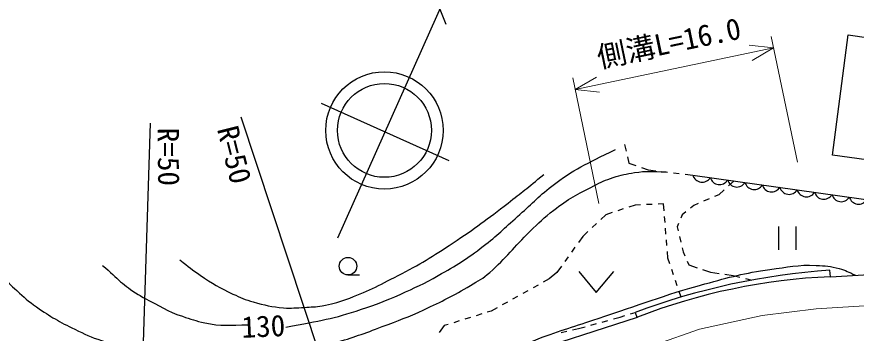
# Model space of a CAD drawing. Units: millimetres, scale not verified. Extents: x 40000 to 680000, y 20000 to 380000.
# Drawn here: x 461033 to 532760, y 312550 to 339615 of the extents above; entities that cross this region are included whole.
import ezdxf
from ezdxf.enums import TextEntityAlignment as Align

# ---------------------------------------------------------------- set-up
doc = ezdxf.new("R2010")
doc.units = ezdxf.units.MM
doc.header["$LTSCALE"] = 1000
doc.linetypes.add('CHAIN', pattern=[18.5, 12, -1.5, 3.5, -1.5])
for name, color, linetype, lineweight in [('M-BGD', 7, 'Continuous', 25), ('M-BMK', 2, 'CHAIN', 13), ('M-BMK-SRVR', 3, 'Continuous', 25), ('M-STR-HTXT', 7, 'Continuous', 13)]:
    doc.layers.add(name, color=color, linetype=linetype, lineweight=lineweight)
doc.styles.add('ＭＳ ゴシック', font='')
doc.styles.get('ＭＳ ゴシック').set_extended_font_data('MS Gothic')

msp = doc.modelspace()

# ---------------------------------------------------------------- linework, layer by layer
at = {"layer": 'M-BGD'}
for p, q in [((488471, 320695), (498636, 343535)), ((496461, 342112), (497695, 338993)), ((487052, 332214), (497954, 327322)), ((512974, 328686), (513101, 328130)), ((513213, 327642), (513340, 327086)), ((513340, 327086), (513926, 326884)), ((514399, 326721), (514984, 326520)), ((514984, 326520), (515651, 326442)), ((516147, 326384), (516644, 326327)), ((517140, 326269), (517637, 326211)), ((518134, 326153), (518800, 326076)), ((522334, 325580), (521858, 325155)), ((521009, 324397), (520641, 324238)), ((521485, 324822), (521009, 324397)), ((513873, 323510), (513335, 323332)), ((514336, 323529), (513873, 323510)), ((515335, 323570), (514835, 323550)), ((516297, 323610), (515834, 323591)), ((516344, 323030), (516297, 323610)), ((519264, 323644), (518897, 323485)), ((520182, 324040), (519723, 323842)), ((511911, 322862), (511373, 322685)), ((512860, 323176), (512385, 323019)), ((518202, 322929), (517897, 322685)), ((518897, 323485), (518592, 323241)), ((511373, 322685), (510933, 322273)), ((516424, 322033), (516384, 322531)), ((517897, 322685), (517780, 322403)), ((510568, 321931), (510203, 321589)), ((516505, 321036), (516465, 321534)), ((517589, 321942), (517472, 321660)), ((517472, 321660), (517552, 321316)), ((526108, 321685), (526108, 319685)), ((527608, 321685), (527608, 319685)), ((509398, 320835), (509021, 320308)), ((509838, 321247), (509398, 320835)), ((517665, 320829), (517779, 320342)), ((516585, 320039), (516545, 320538)), ((508729, 319901), (508438, 319495)), ((516672, 318961), (516625, 319541)), ((517892, 319855), (517972, 319511)), ((517972, 319511), (518120, 319177)), ((508147, 319089), (507856, 318682)), ((516832, 318484), (516672, 318961)), ((518323, 318720), (518472, 318386)), ((507564, 318276), (507186, 317748)), ((509048, 317836), (510548, 316036)), ((510548, 316036), (512048, 317836)), ((517152, 317537), (516992, 318011)), ((518472, 318386), (519160, 318153)), ((519633, 317993), (520321, 317761)), ((520321, 317761), (521036, 317659)), ((530549, 317385), (530505, 317929)), ((489330, 317532), (490330, 317532)), ((506537, 317198), (506019, 316912)), ((507186, 317748), (506537, 317198)), ((517471, 316589), (517311, 317063)), ((521531, 317588), (522246, 317486)), ((522246, 317486), (522807, 317348)), ((523293, 317229), (523854, 317091)), ((505581, 316670), (505143, 316428)), ((503831, 315703), (503393, 315461)), ((504706, 316187), (504268, 315945)), ((517791, 315639), (517630, 316115)), ((502955, 315219), (502518, 314977)), ((500756, 314197), (500279, 314048)), ((501562, 314449), (501233, 314346)), ((502080, 314735), (501562, 314449)), ((513469, 314201), (513876, 314329)), ((513876, 314329), (514004, 313910)), ((498847, 313600), (498370, 313451)), ((499801, 313899), (499324, 313750)), ((511052, 313503), (511534, 313635)), ((512016, 313768), (512585, 313924)), ((512585, 313924), (512992, 314052)), ((497563, 313199), (497116, 312622)), ((497892, 313302), (497563, 313199)), ((508529, 312832), (509036, 312949)), ((509036, 312949), (509605, 313106)), ((510088, 313238), (510570, 313370)), ((507555, 312606), (508042, 312719))]:
    msp.add_line(p, q, dxfattribs=at)
for points in [[(566273, 319550), (561637, 320120), (562270, 324619), (556194, 325430), (556060, 324308), (530725, 327771), (532060, 338056), (535815, 337537), (535919, 338493), (539670, 338167), (539722, 338982), (546170, 338146), (546363, 339775), (558877, 338295), (558931, 338823), (567509, 337849)], [(518800, 326076), (536634, 323572), (549478, 321689), (559228, 320406), (558952, 317541), (558599, 316264), (557932, 315576)], [(530549, 317385), (533870, 317575), (540202, 317492), (545292, 316967), (549867, 316776), (555949, 315942), (557932, 315576)], [(488727, 305260), (503854, 310615), (514081, 313936)]]:
    msp.add_lwpolyline(points, dxfattribs=at)
for centre, radius in [((492449, 329897), 5016), ((492449, 329897), 4013), ((489330, 318282), 750)]:
    msp.add_circle(centre, radius, dxfattribs=at)
for centre, radius, start, end in [((519587, 326281), 813, 194.65392, 329.36037), ((521073, 326073), 813, 194.65392, 329.36037), ((522559, 325864), 813, 194.65392, 329.36037), ((524045, 325655), 813, 194.65392, 329.36037), ((525531, 325447), 813, 194.65392, 329.36037), ((527017, 325238), 813, 194.65392, 329.36037), ((528504, 325029), 813, 194.65392, 329.36037), ((529990, 324821), 813, 194.65392, 329.36037), ((531476, 324612), 813, 194.65392, 329.36037), ((532962, 324403), 813, 194.65392, 329.36037), ((534539, 259081), 58986, 93.92196, 110.50648), ((532830, 265471), 51964, 92.51532, 111.14899)]:
    msp.add_arc(centre, radius, start, end, dxfattribs=at)
for points, knots in [([(484033, 313078), (487074, 313656), (488029, 313764), (490477, 314597), (491786, 315043), (492517, 315309), (493781, 315870), (495080, 316446), (495810, 316776), (497043, 317482), (498600, 318374), (499470, 318896), (500897, 319984), (502101, 320902), (502682, 321530), (503820, 322528), (504965, 323533), (505536, 324181), (506742, 325114), (508687, 326620), (509604, 326983), (512193, 328269)], [0, 0, 0, 0, 1, 1, 1, 2, 2, 2, 3, 3, 3, 4, 4, 4, 5, 5, 5, 6, 6, 6, 7, 7, 7, 7]), ([(459671, 317546), (460293, 316885), (460475, 316697), (461027, 316191), (461660, 315610), (462016, 315280), (462723, 314793), (463939, 313957), (464657, 313529), (465987, 312888), (466862, 312467), (467355, 312227), (468275, 311915), (469640, 311452), (470426, 311248), (471835, 310943), (473288, 310627), (474124, 310547), (475606, 310436), (477604, 310287), (478739, 310213), (480733, 310397), (483088, 310614), (484391, 310899), (486707, 311375), (487289, 311494), (487622, 311542), (488190, 311714), (489798, 312202), (490688, 312514), (492257, 313115), (493658, 313652), (494461, 313913), (495816, 314558), (497400, 315312), (498301, 315721), (499797, 316636), (500459, 317041), (500871, 317221), (501449, 317739), (502880, 319019), (503509, 319914), (504880, 321258), (505641, 322004), (506077, 322418), (506912, 323081), (508140, 324054), (508957, 324429), (510343, 325159), (510964, 325485), (511328, 325646), (511993, 325869), (512683, 326101), (513089, 326176), (513809, 326286), (514854, 326446), (515276, 326397), (516515, 326342)], [0, 0, 0, 0, 1, 1, 1, 2, 2, 2, 3, 3, 3, 4, 4, 4, 5, 5, 5, 6, 6, 6, 7, 7, 7, 8, 8, 8, 9, 9, 9, 10, 10, 10, 11, 11, 11, 12, 12, 12, 13, 13, 13, 14, 14, 14, 15, 15, 15, 16, 16, 16, 17, 17, 17, 18, 18, 18, 19, 19, 19, 19]), ([(474966, 318826), (475756, 318178), (476003, 317995), (476704, 317513), (477743, 316799), (478356, 316430), (479502, 315904), (480164, 315601), (480535, 315414), (481239, 315227), (482234, 314964), (482799, 314802), (483824, 314720), (484517, 314666), (484910, 314727), (485604, 314764), (486201, 314796), (486539, 314796), (487129, 314892), (487942, 315024), (488386, 315172), (489163, 315444), (490966, 316074), (491908, 316612), (493611, 317480), (495515, 318451), (496531, 319099), (498312, 320279), (500200, 321530), (501218, 322292), (503009, 323678), (504219, 324615), (504617, 324930), (506063, 326131)], [0, 0, 0, 0, 1, 1, 1, 2, 2, 2, 3, 3, 3, 4, 4, 4, 5, 5, 5, 6, 6, 6, 7, 7, 7, 8, 8, 8, 9, 9, 9, 10, 10, 10, 11, 11, 11, 11]), ([(437559, 305500), (439963, 306603), (440661, 306893), (442558, 307960), (443832, 308677), (444696, 308895), (445763, 309894), (446886, 310945), (447338, 311706), (448300, 312906), (448815, 313547), (448923, 314079), (449575, 314580), (450136, 315012), (450484, 315275), (451175, 315430), (451741, 315558), (452082, 315378), (452649, 315255), (453743, 315019), (454252, 314564), (455282, 314129), (455505, 314034), (455632, 313985), (455854, 313888), (458290, 312825), (459560, 312022), (462005, 310980), (463534, 310327), (464350, 309836), (465946, 309372), (468182, 308721), (469464, 308452), (471752, 308019), (472821, 307817), (473425, 307719), (474506, 307597), (475561, 307477), (476157, 307462), (477218, 307429), (478476, 307390), (479186, 307358), (480439, 307473), (483284, 307735), (484848, 308141), (487684, 308494), (488177, 308555), (488455, 308573), (488951, 308599), (490563, 308684), (491471, 308489), (493084, 308554), (494353, 308606), (495076, 308560), (496328, 308777), (497831, 309037), (498634, 309376), (500077, 309871), (502263, 310621), (503410, 311248), (505572, 312064), (507555, 312812), (508698, 313140), (510708, 313810), (514260, 314993), (516217, 315770), (519828, 316762), (521969, 317350), (523176, 317698), (525377, 317995), (526915, 318202), (527784, 318426), (529334, 318353), (530114, 318316), (530566, 318301), (531313, 318075), (531871, 317907), (532091, 317813), (532692, 317508)], [0, 0, 0, 0, 1, 1, 1, 2, 2, 2, 3, 3, 3, 4, 4, 4, 5, 5, 5, 6, 6, 6, 7, 7, 7, 8, 8, 8, 9, 9, 9, 10, 10, 10, 11, 11, 11, 12, 12, 12, 13, 13, 13, 14, 14, 14, 15, 15, 15, 16, 16, 16, 17, 17, 17, 18, 18, 18, 19, 19, 19, 20, 20, 20, 21, 21, 21, 22, 22, 22, 23, 23, 23, 24, 24, 24, 25, 25, 25, 26, 26, 26, 26]), ([(468356, 318356), (469725, 317132), (470105, 316681), (471413, 315870), (471640, 315728), (471763, 315641), (472002, 315519), (473228, 314893), (473877, 314437), (475181, 313995), (475915, 313747), (476330, 313609), (477088, 313446), (478529, 313134), (479145, 313225), (480859, 313278)], [0, 0, 0, 0, 1, 1, 1, 2, 2, 2, 3, 3, 3, 4, 4, 4, 5, 5, 5, 5])]:
    msp.add_open_spline(points, degree=3, knots=knots, dxfattribs=at)
at = {"layer": 'M-BMK'}
msp.add_lwpolyline([(468923, 299978), (471451, 299756), (477587, 300043), (481537, 300568), (485561, 301468), (489560, 302743), (496071, 305005), (503145, 307554), (512856, 310591), (515630, 311591), (519355, 312891), (524716, 314053), (529326, 314629), (536649, 315104), (545156, 314629), (555542, 313450), (564981, 312225)], dxfattribs=at)
at = {"layer": 'M-BMK-SRVR'}
for p, q in [((489560, 302743), (480193, 331039)), ((472442, 330507), (471451, 299756))]:
    msp.add_line(p, q, dxfattribs=at)
at = {"layer": 'M-STR-HTXT'}
for p, q in [((527735, 327179), (525490, 337923)), ((525694, 336944), (523600, 337187)), ((508738, 333401), (525694, 336944)), ((525694, 336944), (523873, 335882)), ((510778, 323636), (508533, 334380)), ((508738, 333401), (510559, 334463)), ((508738, 333401), (510832, 333157))]:
    msp.add_line(p, q, dxfattribs=at)

# ---------------------------------------------------------------- texts
at = {"layer": 'M-BGD', "style": 'ＭＳ ゴシック'}
msp.add_text('130', height=1833, rotation=2.537, dxfattribs=at).set_placement((480294, 311600), align=Align.BOTTOM_LEFT)
at = {"layer": 'M-BMK-SRVR', "style": 'ＭＳ ゴシック'}
for rotation, p in [(270.735, (473974, 330130)), (284.119, (479023, 330238))]:
    msp.add_text('R=50', height=1833, rotation=rotation, dxfattribs=at).set_placement(p, align=Align.MIDDLE_LEFT)
at = {"layer": 'M-STR-HTXT', "style": 'ＭＳ ゴシック'}
msp.add_text('側溝L=16.0', height=1833, rotation=11.802, dxfattribs=at).set_placement((517053, 335956), align=Align.BOTTOM_CENTER)

doc.saveas('drawing.dxf')
